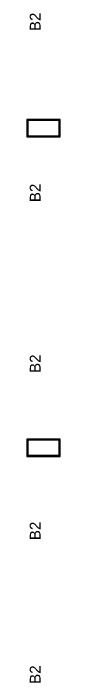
# Model space of a CAD drawing. Header units: inches. Extents: x -605 to 2991212, y -2872845 to 0.
# Drawn here: x 2812504 to 2813274, y -2114347 to -2098848 of the extents above; entities that cross this region are included whole.
import ezdxf
from ezdxf.enums import TextEntityAlignment as Align

# ---------------------------------------------------------------- set-up
doc = ezdxf.new("R2010")
doc.units = ezdxf.units.IN
doc.header["$LTSCALE"] = 600
doc.header["$MEASUREMENT"] = 0
doc.layers.add('rRCC 2', color=40, linetype='Continuous', lineweight=15)
doc.styles.get("Standard").update_dxf_attribs({"font": 'arial.ttf'})

msp = doc.modelspace()

# ---------------------------------------------------------------- linework, layer by layer
at = {"color": 6, "linetype": 'ByBlock'}
for points in [[(2813273.9, -2101706.9), (2813273.9, -2101306.9), (2812503.9, -2101306.9), (2812503.9, -2101706.9)], [(2813273.9, -2109106.9), (2813273.9, -2108706.9), (2812503.9, -2108706.9), (2812503.9, -2109106.9)]]:
    msp.add_lwpolyline(points, close=True, dxfattribs=at)
at = {"color": 3, "linetype": 'ByBlock'}
for points in [[(2813248.9, -2101681.9), (2813248.9, -2101331.9), (2812528.9, -2101331.9), (2812528.9, -2101681.9)], [(2813248.9, -2109081.9), (2813248.9, -2108731.9), (2812528.9, -2108731.9), (2812528.9, -2109081.9)]]:
    msp.add_lwpolyline(points, close=True, dxfattribs=at)

# ---------------------------------------------------------------- texts
at = {"layer": 'rRCC 2'}
for p in [(2812696.5, -2099044.4), (2812696.5, -2103005.6), (2812696.5, -2106961), (2812696.5, -2110833.4), (2812696.5, -2114161.7)]:
    msp.add_text('B2', height=250, rotation=90, dxfattribs=at).set_placement(p, align=Align.MIDDLE_CENTER)

doc.saveas('drawing.dxf')
